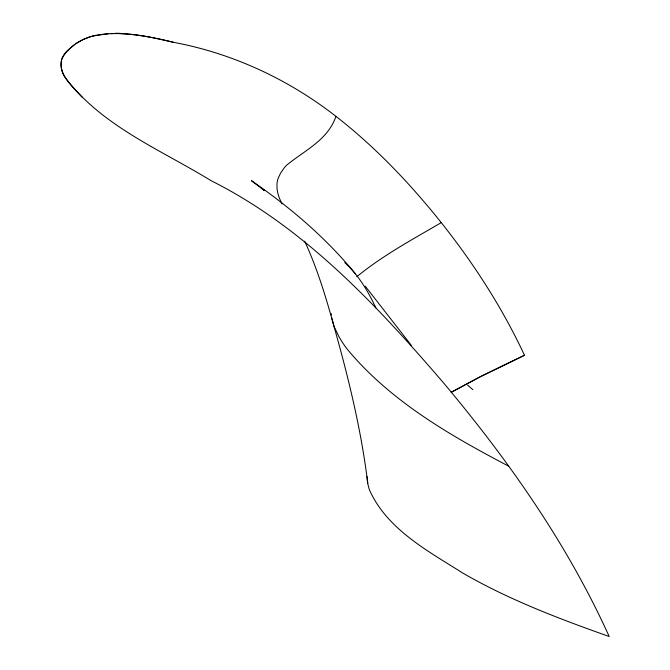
<?xml version="1.0" encoding="UTF-8"?>
<svg xmlns="http://www.w3.org/2000/svg" width="670" height="670" viewBox="0 0 670 670"><rect width="100%" height="100%" fill="white"/><g stroke="black" fill="none" stroke-linecap="round" stroke-linejoin="round"><path stroke-width="1" d="M120.617 33.617C138.481 34.396 156.085 38.098 173.413 42.294C232.582 53.315 288.552 79.395 335.946 116.362C327.948 140.005 304.641 150.39 286.81 165.046A64.973 37.512 0 0 0 284.03 168.103L280.596 173.095L278.142 178.371A65.384 37.755 0 0 0 276.945 184.284L277.045 188.622A104.788 60.501 0 0 0 279.666 198.797L282.045 203.822M69.069 49.337C59.027 56.313 58.717 70.375 66.539 79.236C103.088 126.705 161.42 150.13 211.083 180.682C304.172 227.323 376.599 304.984 443.565 382.93C508.572 460.391 567.364 544.099 609.197 636.5C571.77 623.284 534.501 609.34 498.723 592.062A564.525 325.922 0 0 1 480.156 582.657A605.496 349.581 0 0 1 463.389 573.428C428.507 551.318 387.159 529.551 369.522 490.046A125.876 72.678 0 0 1 367.177 478.238L367.118 476.638M69.956 48.5L74.831 44.446M356.825 276.685C382.746 255.454 412.444 239.492 441.254 222.616C473.782 263.57 502.358 307.832 524.484 355.276L478.187 377.796L451.379 392.218M75.903 43.676L83.214 39.438L90.701 36.599M451.178 392.319L482.685 375.493L524.484 355.276M92.376 36.121L108.272 33.684M110.609 33.575L115.533 33.5M173.413 42.294C147.593 36.13 120.575 30.318 94.11 35.686C80.97 38.969 67.737 46.95 61.607 59.412C58.064 74.898 72.938 86.916 82.067 97.225M508.765 466.219C449.871 435.341 390.024 400.903 347.052 348.953A236.451 136.513 0 0 1 338.886 336.575L334.087 326.558L331.55 317.379M335.946 116.362C375.443 147.057 410.09 183.588 441.254 222.616M260.932 187.692L264.432 190.607L251.367 180.64C289.85 207.089 325.762 237.582 355.393 273.829M467.568 385.074L472.861 389.664M344.757 262.481C358.4 275.052 368.157 291.207 375.853 307.94M365.209 286.123L411.254 345.259M304.683 241.192C321.031 276.601 330.762 314.515 341.038 352.001C352.521 395.132 362.353 438.8 367.738 483.154M331.231 313.736L331.281 314.934M115.5 33.266A222.582 168.714 70 0 1 120.592 33.366"/></g></svg>
